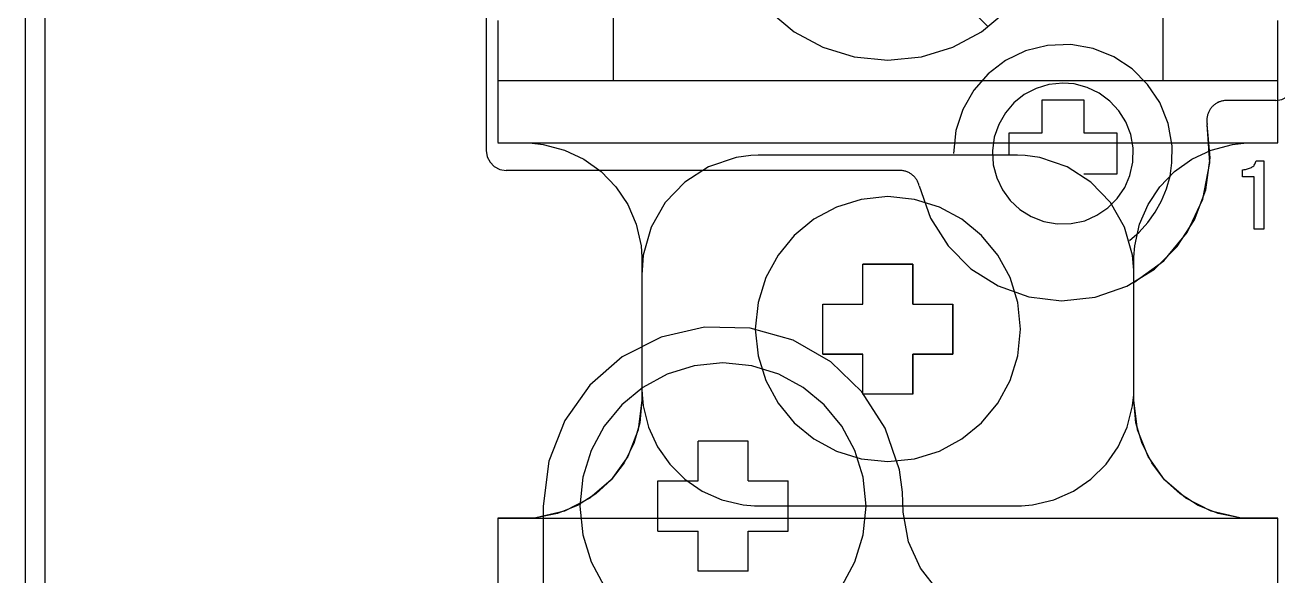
# Model space of a CAD drawing. Extents: x 1 to 47.7, y 0.2 to 33.5.
# Drawn here: x 34.671 to 35.924, y 8.891 to 9.442 of the extents above; entities that cross this region are included whole.
import ezdxf

# ---------------------------------------------------------------- set-up
doc = ezdxf.new("R2010")
doc.units = 0
doc.header["$MEASUREMENT"] = 0
for name, color, linetype in [('1_1__SCREW_TERMINAL_BLOCK_', 7, 'CONTINUOUS'), ('1_2__SCREW_TERMINAL_BLOCK_', 7, 'CONTINUOUS'), ('1_3__CONNECTORIZED_RELAY__', 7, 'CONTINUOUS'), ('1_4__CONNECTORIZED_RELAY__', 7, 'CONTINUOUS')]:
    doc.layers.add(name, color=color, linetype=linetype)

msp = doc.modelspace()

# ---------------------------------------------------------------- linework, layer by layer
at = {"layer": '1_1__SCREW_TERMINAL_BLOCK_'}
for points in [[(34.6712, 12.2817), (34.6712, 12.1342), (34.6712, 11.9848), (34.6712, 11.8335), (34.6712, 11.6806), (34.6712, 11.526), (34.6712, 11.3699), (34.6712, 11.2125), (34.6712, 11.0537), (34.6712, 10.8937), (34.6712, 10.7326), (34.6712, 10.5705), (34.6712, 10.4076), (34.6712, 10.2438), (34.6712, 9.9144), (34.6712, 9.583), (34.6712, 8.9177), (34.6712, 8.5855), (34.6712, 8.2547), (34.6712, 7.9261)], [(34.6912, 7.9279), (34.6912, 8.0812), (34.6912, 8.3895), (34.6912, 8.6997), (34.6912, 9.011), (34.6912, 9.6339), (34.6912, 9.944), (34.6912, 10.2521), (34.6912, 10.4051), (34.6912, 10.5574), (34.6912, 10.7088), (34.6912, 10.8592), (34.6912, 11.0086), (34.6912, 11.1568), (34.6912, 11.3037), (34.6912, 11.4493), (34.6912, 11.5934), (34.6912, 11.7359), (34.6912, 11.8769), (34.6912, 12.016), (34.6912, 12.1534), (34.6912, 12.2887)], [(35.2592, 9.7616), (35.2592, 9.3866)], [(35.809, 9.7616), (35.809, 9.3866)], [(35.4001, 9.6746), (35.6344, 9.4403)], [(35.4158, 9.4557), (35.4405, 9.4353), (35.469, 9.4199), (35.5004, 9.4101), (35.5341, 9.4067), (35.5678, 9.4101), (35.5992, 9.4199), (35.6277, 9.4353), (35.6524, 9.4557)], [(35.1441, 9.4465), (35.1441, 9.3987), (35.1441, 9.362), (35.1441, 9.3372), (35.1441, 9.3251), (35.1443, 9.324), (35.1491, 9.324), (35.1659, 9.324), (35.1699, 9.324), (35.1726, 9.324), (35.1783, 9.3238), (35.1895, 9.3225), (35.2107, 9.3169), (35.2301, 9.3077), (35.2474, 9.2953), (35.2621, 9.2801), (35.2739, 9.2623), (35.2824, 9.2426), (35.2872, 9.2211), (35.2881, 9.2099), (35.2881, 9.206), (35.2881, 9.2055), (35.2881, 9.1977), (35.2881, 9.1827), (35.2881, 9.163), (35.2881, 9.1191), (35.2881, 9.0999), (35.2881, 9.0858), (35.2881, 9.0791), (35.2881, 9.0778), (35.2883, 9.0721), (35.2895, 9.0609), (35.2948, 9.0397), (35.3037, 9.0201), (35.3159, 9.0027), (35.331, 8.9878), (35.3485, 8.9758), (35.3681, 8.9671), (35.3895, 8.9621), (35.4006, 8.961), (35.406, 8.9609), (35.4067, 8.9609), (35.4118, 8.9609), (35.4212, 8.9609), (35.4506, 8.9609), (35.4899, 8.9609), (35.5341, 8.9609), (35.5783, 8.9609), (35.6176, 8.9609), (35.647, 8.9609), (35.6564, 8.9609), (35.6615, 8.9609), (35.6622, 8.9609), (35.6676, 8.961), (35.6787, 8.9621), (35.7001, 8.9671), (35.7197, 8.9758), (35.7372, 8.9878), (35.7523, 9.0027), (35.7645, 9.0201), (35.7734, 9.0397), (35.7787, 9.0609), (35.7799, 9.0721), (35.7801, 9.0778), (35.7801, 9.0791), (35.7801, 9.0858), (35.7801, 9.0999), (35.7801, 9.1191), (35.7801, 9.163), (35.7801, 9.1827), (35.7801, 9.1977), (35.7801, 9.2055), (35.7801, 9.206), (35.7801, 9.2099), (35.781, 9.2211), (35.7858, 9.2426), (35.7943, 9.2623), (35.8061, 9.2801), (35.8208, 9.2953), (35.8381, 9.3077), (35.8575, 9.3169), (35.8787, 9.3225), (35.8899, 9.3238), (35.8956, 9.324), (35.8983, 9.324), (35.9023, 9.324), (35.9191, 9.324), (35.9239, 9.324), (35.9241, 9.3251), (35.9241, 9.3372), (35.9241, 9.362), (35.9241, 9.3987), (35.9241, 9.4465)], [(35.1441, 9.3866), (35.9241, 9.3866)], [(35.1441, 9.324), (35.9241, 9.324)], [(35.5592, 9.2029), (35.509, 9.2029)], [(35.509, 9.1628), (35.509, 9.2029)], [(35.5592, 9.1628), (35.5592, 9.2029)], [(35.469, 9.1129), (35.469, 9.1628)], [(35.469, 9.1628), (35.509, 9.1628)], [(35.5592, 9.1628), (35.5992, 9.1628)], [(35.5992, 9.1129), (35.5992, 9.1628)], [(35.469, 9.1129), (35.509, 9.1129)], [(35.509, 9.0727), (35.509, 9.1129)], [(35.5592, 9.1129), (35.5992, 9.1129)], [(35.5592, 9.0727), (35.5592, 9.1129)], [(35.5592, 9.0727), (35.509, 9.0727)], [(35.2881, 9.0666), (35.286, 9.0442), (35.2799, 9.0233), (35.2703, 9.0042), (35.2575, 8.9872), (35.2419, 8.9729), (35.2238, 8.9615), (35.2038, 8.9534), (35.1821, 8.9492), (35.1707, 8.9486), (35.1697, 8.9486), (35.1679, 8.9486), (35.1606, 8.9486), (35.1452, 8.9486), (35.1441, 8.9486), (35.1441, 8.9449), (35.1441, 8.9285), (35.1441, 8.8996), (35.1441, 8.8591)], [(35.9241, 8.8591), (35.9241, 8.8996), (35.9241, 8.9285), (35.9241, 8.9449), (35.9241, 8.9486), (35.923, 8.9486), (35.9076, 8.9486), (35.9003, 8.9486), (35.8985, 8.9486), (35.8975, 8.9486), (35.8861, 8.9492), (35.8644, 8.9534), (35.8444, 8.9615), (35.8263, 8.9729), (35.8107, 8.9872), (35.7979, 9.0042), (35.7883, 9.0233), (35.7822, 9.0442), (35.7801, 9.0666)], [(35.1441, 8.9486), (35.9241, 8.9486)]]:
    msp.add_lwpolyline(points, dxfattribs=at)
msp.add_lwpolyline([(35.5341, 9.2703), (35.5074, 9.2676), (35.4826, 9.2599), (35.46, 9.2477), (35.4404, 9.2315), (35.4242, 9.2119), (35.4119, 9.1894), (35.4042, 9.1645), (35.4014, 9.1378), (35.4042, 9.1111), (35.4119, 9.0863), (35.4242, 9.0637), (35.4404, 9.0441), (35.46, 9.028), (35.4826, 9.0158), (35.5074, 9.008), (35.5341, 9.0054), (35.5608, 9.008), (35.5856, 9.0158), (35.6082, 9.028), (35.6278, 9.0441), (35.644, 9.0637), (35.6563, 9.0863), (35.664, 9.1111), (35.6667, 9.1378), (35.664, 9.1645), (35.6563, 9.1894), (35.644, 9.2119), (35.6278, 9.2315), (35.6082, 9.2477), (35.5856, 9.2599), (35.5608, 9.2676)], close=True, dxfattribs=at)
at = {"layer": '1_2__SCREW_TERMINAL_BLOCK_'}
for points in [[(34.6712, 12.2817), (34.6712, 12.1342), (34.6712, 11.9848), (34.6712, 11.8335), (34.6712, 11.6806), (34.6712, 11.526), (34.6712, 11.3699), (34.6712, 11.2125), (34.6712, 11.0537), (34.6712, 10.8937), (34.6712, 10.7326), (34.6712, 10.5705), (34.6712, 10.4076), (34.6712, 10.2438), (34.6712, 9.9144), (34.6712, 9.583), (34.6712, 8.9177), (34.6712, 8.5855), (34.6712, 8.2547), (34.6712, 7.9261)], [(34.6912, 7.9279), (34.6912, 8.0812), (34.6912, 8.3895), (34.6912, 8.6997), (34.6912, 9.011), (34.6912, 9.6339), (34.6912, 9.944), (34.6912, 10.2521), (34.6912, 10.4051), (34.6912, 10.5574), (34.6912, 10.7088), (34.6912, 10.8592), (34.6912, 11.0086), (34.6912, 11.1568), (34.6912, 11.3037), (34.6912, 11.4493), (34.6912, 11.5934), (34.6912, 11.7359), (34.6912, 11.8769), (34.6912, 12.016), (34.6912, 12.1534), (34.6912, 12.2887)], [(35.1323, 11.9501), (35.1323, 9.3165)], [(35.7756, 9.2265), (35.7853, 9.2349), (35.794, 9.2443), (35.8015, 9.2548), (35.8078, 9.2661), (35.8128, 9.2781), (35.8163, 9.2909), (35.8182, 9.3042), (35.8183, 9.3212), (35.8143, 9.3436), (35.806, 9.3643), (35.7938, 9.3826), (35.7783, 9.398), (35.76, 9.4102), (35.7393, 9.4184), (35.7169, 9.4224), (35.6936, 9.4216), (35.6717, 9.4161), (35.6518, 9.4065), (35.6344, 9.3932), (35.6199, 9.3768), (35.609, 9.3576), (35.602, 9.3363), (35.5996, 9.3133)], [(35.9219, 9.3666), (35.9282, 9.3676), (35.9337, 9.3704), (35.938, 9.3747), (35.9409, 9.3802), (35.9419, 9.3865)], [(35.6554, 9.3118), (35.6554, 9.334), (35.6883, 9.334), (35.6883, 9.3671), (35.7299, 9.3671), (35.7299, 9.334), (35.7629, 9.334), (35.7629, 9.2927), (35.7299, 9.2927)], [(35.873, 9.3666), (35.8722, 9.3665), (35.8714, 9.3664), (35.8706, 9.3663), (35.8698, 9.3662), (35.869, 9.3661), (35.8682, 9.3659), (35.8674, 9.3657), (35.8666, 9.3655), (35.8659, 9.3652), (35.8651, 9.365), (35.8644, 9.3646), (35.8637, 9.3643), (35.8629, 9.3639), (35.8623, 9.3634), (35.8616, 9.363), (35.8609, 9.3625), (35.8603, 9.362), (35.8597, 9.3615), (35.8591, 9.3609), (35.8585, 9.3603), (35.858, 9.3597), (35.8575, 9.3591), (35.857, 9.3585), (35.8565, 9.3578), (35.8561, 9.3572), (35.8556, 9.3565), (35.8553, 9.3558), (35.8549, 9.355), (35.8546, 9.3543), (35.8543, 9.3535), (35.854, 9.3528), (35.8538, 9.352), (35.8536, 9.3512), (35.8534, 9.3504), (35.8533, 9.3496), (35.8532, 9.3488), (35.8531, 9.348), (35.853, 9.3472), (35.853, 9.3464), (35.853, 9.3456), (35.8531, 9.3448), (35.8532, 9.3442), (35.8532, 9.344), (35.8532, 9.3438), (35.8533, 9.3436), (35.8533, 9.3434), (35.8533, 9.3432), (35.8534, 9.343), (35.8534, 9.3428), (35.8534, 9.3426)], [(35.9219, 9.3666), (35.873, 9.3666)], [(35.7801, 9.1843), (35.8101, 9.2062), (35.8335, 9.2345), (35.8491, 9.2677), (35.8561, 9.3042), (35.8534, 9.3426)], [(35.1323, 9.3165), (35.1333, 9.3102), (35.1362, 9.3047), (35.1405, 9.3004), (35.146, 9.2976), (35.1523, 9.2966)], [(35.9241, 8.8874), (35.9241, 8.9106), (35.9241, 8.9285), (35.9241, 8.9408), (35.9241, 8.9475), (35.9241, 8.9486), (35.9239, 8.9486), (35.923, 8.9486), (35.9023, 8.9486), (35.8989, 8.9486), (35.8983, 8.9486), (35.8937, 8.9486), (35.8861, 8.9492), (35.8575, 8.9557), (35.8321, 8.9687), (35.8107, 8.9872), (35.7943, 9.0103), (35.7838, 9.0371), (35.7801, 9.0666), (35.7801, 9.0688), (35.7801, 9.0749), (35.7801, 9.0961), (35.7801, 9.1536), (35.7801, 9.1782), (35.7801, 9.1924), (35.78, 9.1969), (35.7787, 9.2118), (35.7708, 9.2397), (35.7567, 9.2644), (35.7372, 9.2849), (35.7134, 9.3002), (35.686, 9.3094), (35.6713, 9.3115), (35.6638, 9.3118), (35.6615, 9.3118), (35.6537, 9.3118), (35.6386, 9.3118), (35.6176, 9.3118), (35.5922, 9.3118), (35.5341, 9.3118), (35.476, 9.3118), (35.4506, 9.3118), (35.4296, 9.3118), (35.4145, 9.3118), (35.4067, 9.3118), (35.4044, 9.3118), (35.3969, 9.3115), (35.3822, 9.3094), (35.3548, 9.3002), (35.331, 9.2849), (35.3115, 9.2644), (35.2974, 9.2397), (35.2895, 9.2118), (35.2882, 9.1969), (35.2881, 9.1924), (35.2881, 9.1782), (35.2881, 9.1536), (35.2881, 9.0961), (35.2881, 9.0749), (35.2881, 9.0688), (35.2881, 9.0666), (35.2844, 9.0371), (35.2739, 9.0103), (35.2575, 8.9872), (35.2361, 8.9687), (35.2107, 8.9557), (35.1821, 8.9492), (35.1745, 8.9486), (35.1699, 8.9486), (35.1693, 8.9486), (35.1659, 8.9486), (35.1452, 8.9486), (35.1443, 8.9486), (35.1441, 8.9486), (35.1441, 8.9475), (35.1441, 8.9408), (35.1441, 8.9285), (35.1441, 8.9106), (35.1441, 8.8874)], [(35.3491, 9.2966), (35.1523, 9.2966)], [(35.509, 9.2029), (35.5592, 9.2029), (35.5592, 9.1628), (35.5992, 9.1628), (35.5992, 9.1129), (35.5592, 9.1129), (35.5592, 9.0727), (35.509, 9.0727), (35.509, 9.1129), (35.469, 9.1129), (35.469, 9.1628), (35.509, 9.1628), (35.509, 9.2029)], [(35.1441, 8.9486), (35.9241, 8.9486)]]:
    msp.add_lwpolyline(points, dxfattribs=at)
msp.add_lwpolyline([(35.5341, 9.2703), (35.5074, 9.2676), (35.4826, 9.2599), (35.46, 9.2477), (35.4404, 9.2315), (35.4242, 9.2119), (35.4119, 9.1894), (35.4042, 9.1645), (35.4014, 9.1378), (35.4042, 9.1111), (35.4119, 9.0863), (35.4242, 9.0637), (35.4404, 9.0441), (35.46, 9.028), (35.4826, 9.0158), (35.5074, 9.008), (35.5341, 9.0054), (35.5608, 9.008), (35.5856, 9.0158), (35.6082, 9.028), (35.6278, 9.0441), (35.644, 9.0637), (35.6563, 9.0863), (35.664, 9.1111), (35.6667, 9.1378), (35.664, 9.1645), (35.6563, 9.1894), (35.644, 9.2119), (35.6278, 9.2315), (35.6082, 9.2477), (35.5856, 9.2599), (35.5608, 9.2676)], close=True, dxfattribs=at)
at = {"layer": '1_3__CONNECTORIZED_RELAY__'}
for points in [[(34.6712, 12.2491), (34.6712, 12.1012), (34.6712, 11.9513), (34.6712, 11.7997), (34.6712, 11.6464), (34.6712, 11.4915), (34.6712, 11.3351), (34.6712, 11.1773), (34.6712, 11.0182), (34.6712, 10.858), (34.6712, 10.6967), (34.6712, 10.5344), (34.6712, 10.3712), (34.6712, 10.2073), (34.6712, 9.8776), (34.6712, 9.5461), (34.6712, 9.2135), (34.6712, 8.5487), (34.6712, 8.2181), (34.6712, 7.8897)], [(34.6912, 7.8884), (34.6912, 8.1273), (34.6912, 8.3677), (34.6912, 8.6093), (34.6912, 9.5804), (34.6912, 9.8225), (34.6912, 10.0637), (34.6912, 10.3034), (34.6912, 10.5415), (34.6912, 10.7775), (34.6912, 11.0111), (34.6912, 11.2418), (34.6912, 11.356), (34.6912, 11.4694), (34.6912, 11.5819), (34.6912, 11.6935), (34.6912, 11.8041), (34.6912, 11.9136), (34.6912, 12.0222), (34.6912, 12.1296), (34.6912, 12.2358)], [(35.5844, 8.876), (35.5666, 8.8986), (35.5546, 8.9251), (35.5494, 8.9546), (35.5487, 8.9746), (35.5456, 8.997), (35.5315, 9.0388), (35.5081, 9.0752), (35.4769, 9.105), (35.4392, 9.1266), (35.3965, 9.1387), (35.3507, 9.1398), (35.3073, 9.1298), (35.2685, 9.11), (35.236, 9.0818), (35.2109, 9.0465), (35.1949, 9.0057), (35.1892, 8.9607), (35.1892, 8.9578), (35.1892, 8.9492), (35.1892, 8.9351), (35.1892, 8.9158), (35.1892, 8.8915), (35.1892, 8.8624)], [(35.4879, 8.8807), (35.5011, 8.905), (35.5095, 8.9319), (35.5124, 8.9607), (35.5095, 8.9896), (35.5011, 9.0165), (35.4879, 9.0408), (35.4704, 9.062), (35.4492, 9.0795), (35.4249, 9.0928), (35.398, 9.1011), (35.3691, 9.104), (35.3403, 9.1011), (35.3134, 9.0928), (35.2891, 9.0795), (35.268, 9.062), (35.2505, 9.0408), (35.2373, 9.0165), (35.229, 8.9896), (35.2261, 8.9607), (35.229, 8.9319), (35.2373, 8.905), (35.2505, 8.8807)], [(35.3942, 9.0258), (35.3442, 9.0258)], [(35.3442, 8.9859), (35.3442, 9.0258)], [(35.3942, 8.9859), (35.3942, 9.0258)], [(35.3039, 8.9358), (35.3039, 8.9859)], [(35.3039, 8.9859), (35.3442, 8.9859)], [(35.3942, 8.9859), (35.4342, 8.9859)], [(35.4342, 8.9358), (35.4342, 8.9859)], [(35.3039, 8.9358), (35.3442, 8.9358)], [(35.3442, 8.8958), (35.3442, 8.9358)], [(35.3942, 8.8958), (35.3942, 8.9358)], [(35.3942, 8.9358), (35.4342, 8.9358)], [(35.3942, 8.8958), (35.3442, 8.8958)]]:
    msp.add_lwpolyline(points, dxfattribs=at)
msp.add_lwpolyline([(35.9004, 9.2379), (35.9004, 9.2399), (35.9004, 9.2452), (35.9004, 9.2529), (35.9004, 9.2617), (35.9004, 9.2709), (35.9004, 9.2792), (35.9004, 9.2858), (35.9004, 9.2896), (35.9003, 9.2901), (35.8994, 9.2901), (35.8979, 9.2901), (35.8961, 9.2901), (35.894, 9.2901), (35.892, 9.2901), (35.8903, 9.2901), (35.8891, 9.2901), (35.8887, 9.2901), (35.8887, 9.2904), (35.8887, 9.2911), (35.8887, 9.2921), (35.8887, 9.2933), (35.8887, 9.2946), (35.8887, 9.2957), (35.8887, 9.2966), (35.8887, 9.2971), (35.8893, 9.2972), (35.8905, 9.2973), (35.8916, 9.2975), (35.8927, 9.2977), (35.8938, 9.298), (35.8948, 9.2983), (35.8958, 9.2987), (35.8967, 9.2991), (35.8976, 9.2996), (35.8984, 9.3001), (35.8992, 9.3006), (35.8999, 9.3012), (35.9005, 9.3019), (35.901, 9.3027), (35.9015, 9.3036), (35.9018, 9.3045), (35.9021, 9.3054), (35.9023, 9.306), (35.9029, 9.306), (35.9039, 9.306), (35.9052, 9.306), (35.9066, 9.306), (35.908, 9.306), (35.9091, 9.306), (35.9099, 9.306), (35.9102, 9.306), (35.9102, 9.3034), (35.9102, 9.2964), (35.9102, 9.2865), (35.9102, 9.2749), (35.9102, 9.263), (35.9102, 9.2521), (35.9102, 9.2435), (35.9102, 9.2386), (35.9101, 9.2379), (35.9094, 9.2379), (35.9082, 9.2379), (35.9066, 9.2379), (35.9049, 9.2379), (35.9032, 9.2379), (35.9018, 9.2379), (35.9008, 9.2379)], close=True, dxfattribs=at)
at = {"layer": '1_4__CONNECTORIZED_RELAY__'}
for points in [[(34.6912, 7.9309), (34.6912, 8.2473), (34.6912, 8.5661), (34.6912, 8.8864), (34.6912, 9.5284), (34.6912, 9.8484), (34.6912, 10.1666), (34.6912, 10.3248), (34.6912, 10.4822), (34.6912, 10.6387), (34.6912, 10.7943), (34.6912, 10.9488), (34.6912, 11.1021), (34.6912, 11.2541), (34.6912, 11.4047), (34.6912, 11.5539), (34.6912, 11.7014), (34.6912, 11.8472), (34.6912, 11.9913), (34.6912, 12.1334), (34.6912, 12.2735)], [(34.6712, 12.2246), (34.6712, 12.0722), (34.6712, 11.9178), (34.6712, 11.7615), (34.6712, 11.6035), (34.6712, 11.4438), (34.6712, 11.2826), (34.6712, 11.12), (34.6712, 10.956), (34.6712, 10.7909), (34.6712, 10.6247), (34.6712, 10.4575), (34.6712, 10.2894), (34.6712, 9.9511), (34.6712, 9.6106), (34.6712, 9.269), (34.6712, 8.5855), (34.6712, 8.2455), (34.6712, 7.9079)], [(35.1323, 11.9501), (35.1323, 9.3165)], [(35.9219, 9.3666), (35.9282, 9.3676), (35.9337, 9.3704), (35.938, 9.3747), (35.9409, 9.3802), (35.9419, 9.3865)], [(35.873, 9.3666), (35.8722, 9.3665), (35.8714, 9.3664), (35.8706, 9.3663), (35.8698, 9.3662), (35.869, 9.3661), (35.8682, 9.3659), (35.8674, 9.3657), (35.8666, 9.3655), (35.8659, 9.3652), (35.8651, 9.365), (35.8644, 9.3646), (35.8637, 9.3643), (35.8629, 9.3639), (35.8623, 9.3634), (35.8616, 9.363), (35.8609, 9.3625), (35.8603, 9.362), (35.8597, 9.3615), (35.8591, 9.3609), (35.8585, 9.3603), (35.858, 9.3597), (35.8575, 9.3591), (35.857, 9.3585), (35.8565, 9.3578), (35.8561, 9.3572), (35.8556, 9.3565), (35.8553, 9.3558), (35.8549, 9.355), (35.8546, 9.3543), (35.8543, 9.3535), (35.854, 9.3528), (35.8538, 9.352), (35.8536, 9.3512), (35.8534, 9.3504), (35.8533, 9.3496), (35.8532, 9.3488), (35.8531, 9.348), (35.853, 9.3472), (35.853, 9.3464), (35.853, 9.3456), (35.8531, 9.3448), (35.8532, 9.3442), (35.8532, 9.344), (35.8532, 9.3438), (35.8533, 9.3436), (35.8533, 9.3434), (35.8533, 9.3432), (35.8534, 9.343), (35.8534, 9.3428), (35.8534, 9.3426)], [(35.9219, 9.3666), (35.873, 9.3666)], [(35.5654, 9.281), (35.5766, 9.2489), (35.5943, 9.2211), (35.6172, 9.1982), (35.6445, 9.181), (35.675, 9.17), (35.7077, 9.166), (35.7415, 9.1697), (35.7731, 9.1807), (35.8006, 9.1979), (35.8234, 9.2204), (35.8407, 9.2471), (35.8519, 9.2771), (35.8563, 9.3092), (35.8534, 9.3426)], [(35.1323, 9.3165), (35.1333, 9.3102), (35.1362, 9.3047), (35.1405, 9.3004), (35.146, 9.2976), (35.1523, 9.2966)], [(35.546, 9.2966), (35.1523, 9.2966)], [(35.5654, 9.281), (35.5652, 9.2818), (35.5649, 9.2826), (35.5646, 9.2834), (35.5643, 9.2842), (35.564, 9.2849), (35.5637, 9.2857), (35.5633, 9.2865), (35.5629, 9.2872), (35.5624, 9.2879), (35.562, 9.2886), (35.5614, 9.2892), (35.5609, 9.2899), (35.5603, 9.2905), (35.5597, 9.2911), (35.5591, 9.2916), (35.5584, 9.2922), (35.5577, 9.2927), (35.557, 9.2932), (35.5563, 9.2936), (35.5556, 9.2941), (35.5549, 9.2945), (35.5541, 9.2948), (35.5533, 9.2951), (35.5525, 9.2954), (35.5517, 9.2957), (35.5509, 9.2959), (35.5501, 9.296), (35.5493, 9.2962), (35.5485, 9.2963), (35.5476, 9.2964), (35.5468, 9.2965), (35.546, 9.2966)], [(35.5844, 8.876), (35.5666, 8.8986), (35.5546, 8.9251), (35.5494, 8.9546), (35.5487, 8.9746), (35.5456, 8.997), (35.5315, 9.0388), (35.5081, 9.0752), (35.4769, 9.105), (35.4392, 9.1266), (35.3965, 9.1387), (35.3507, 9.1398), (35.3073, 9.1298), (35.2685, 9.11), (35.236, 9.0818), (35.2109, 9.0465), (35.1949, 9.0057), (35.1892, 8.9607), (35.1892, 8.9578), (35.1892, 8.9492), (35.1892, 8.9351), (35.1892, 8.9158), (35.1892, 8.8915), (35.1892, 8.8624)], [(35.4879, 8.8807), (35.5011, 8.905), (35.5095, 8.9319), (35.5124, 8.9607), (35.5095, 8.9896), (35.5011, 9.0165), (35.4879, 9.0408), (35.4704, 9.062), (35.4492, 9.0795), (35.4249, 9.0928), (35.398, 9.1011), (35.3691, 9.104), (35.3403, 9.1011), (35.3134, 9.0928), (35.2891, 9.0795), (35.268, 9.062), (35.2505, 9.0408), (35.2373, 9.0165), (35.229, 8.9896), (35.2261, 8.9607), (35.229, 8.9319), (35.2373, 8.905), (35.2505, 8.8807)], [(35.3942, 9.0258), (35.3442, 9.0258)], [(35.3442, 8.9859), (35.3442, 9.0258)], [(35.3942, 8.9859), (35.3942, 9.0258)], [(35.3039, 8.9358), (35.3039, 8.9859)], [(35.3039, 8.9859), (35.3442, 8.9859)], [(35.3942, 8.9859), (35.4342, 8.9859)], [(35.4342, 8.9358), (35.4342, 8.9859)], [(35.3039, 8.9358), (35.3442, 8.9358)], [(35.3442, 8.8958), (35.3442, 8.9358)], [(35.3942, 8.8958), (35.3942, 8.9358)], [(35.3942, 8.9358), (35.4342, 8.9358)], [(35.3942, 8.8958), (35.3442, 8.8958)]]:
    msp.add_lwpolyline(points, dxfattribs=at)
msp.add_lwpolyline([(35.7091, 9.3838), (35.6952, 9.3825), (35.6823, 9.3785), (35.6705, 9.3723), (35.6602, 9.3641), (35.6516, 9.3541), (35.6449, 9.3426), (35.6405, 9.3299), (35.6386, 9.3162), (35.6395, 9.3022), (35.6429, 9.289), (35.6487, 9.277), (35.6565, 9.2663), (35.6662, 9.2574), (35.6774, 9.2503), (35.6899, 9.2455), (35.7035, 9.243), (35.7175, 9.2433), (35.7309, 9.2462), (35.7431, 9.2516), (35.7541, 9.259), (35.7634, 9.2683), (35.7709, 9.2793), (35.7762, 9.2916), (35.7791, 9.3049), (35.7794, 9.319), (35.777, 9.3325), (35.7721, 9.345), (35.765, 9.3562), (35.7561, 9.3659), (35.7454, 9.3737), (35.7334, 9.3795), (35.7203, 9.383), (35.7091, 9.3838), (35.7091, 9.3838), (35.7091, 9.3838), (35.7091, 9.3838), (35.7091, 9.3838), (35.7091, 9.3838), (35.7091, 9.3838), (35.7091, 9.3838)], close=True, dxfattribs=at)

doc.saveas('drawing.dxf')
